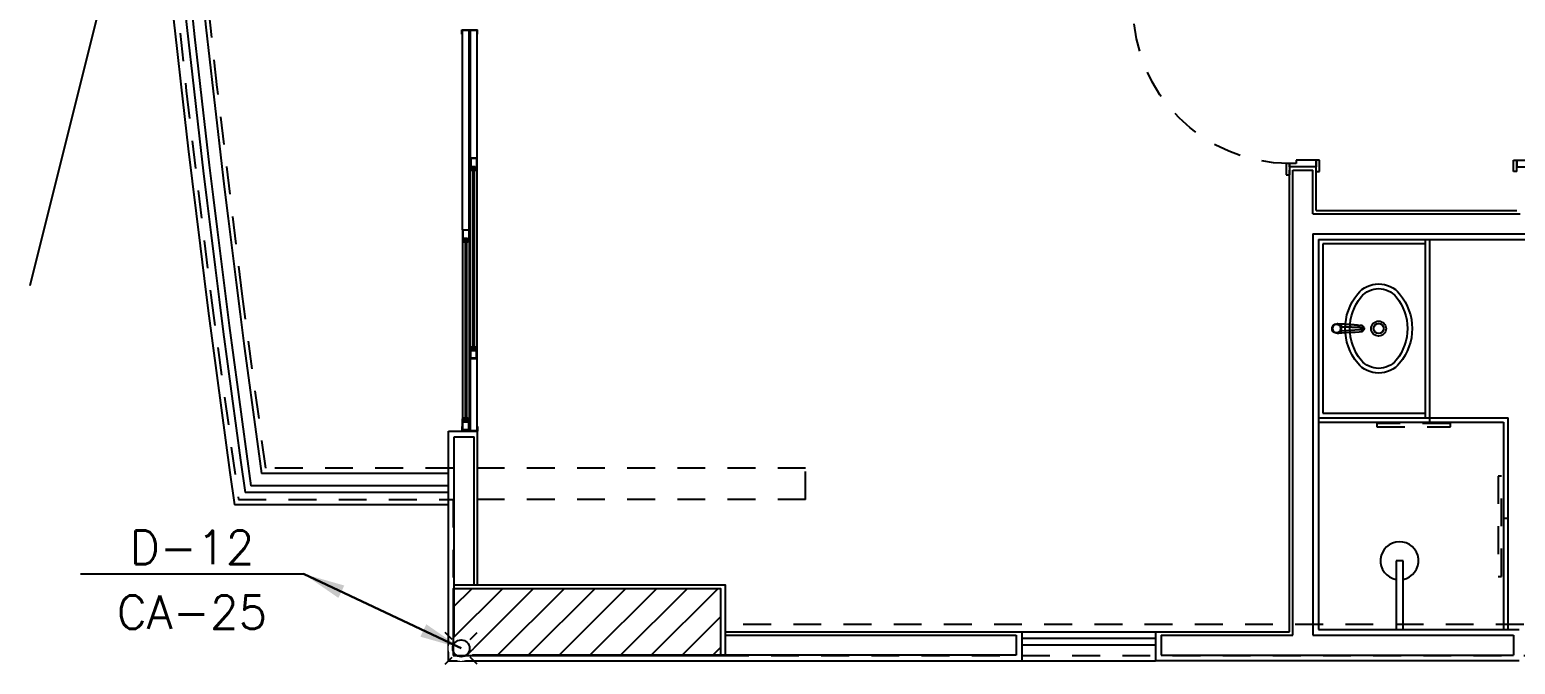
# Model space of a CAD drawing. Header units: millimetres. Extents: x 188.6 to 263.2, y 40.1 to 120.1.
# Drawn here: x 188.66 to 195.32, y 99.75 to 102.6 of the extents above; entities that cross this region are included whole.
import ezdxf
from ezdxf.enums import TextEntityAlignment as Align

# ---------------------------------------------------------------- set-up
doc = ezdxf.new("R2010")
doc.units = ezdxf.units.MM
doc.set_wipeout_variables(frame=1)
doc.linetypes.add('HIDDEN2', pattern=[0.1875, 0.125, -0.0625])
doc.linetypes.add('XREF-TIPO$0$HIDDEN2', pattern=[0.1875, 0.125, -0.0625])
for name, color, linetype in [('ARQ', 8, 'Continuous'), ('ESTR-PILARES', 11, 'Continuous'), ('ESTR-VIGAS', 11, 'HIDDEN2'), ('ESTRUTURA', 7, 'Continuous'), ('SPDA-COL', 7, 'Continuous'), ('SPDA-D', 164, 'Continuous')]:
    doc.layers.add(name, color=color, linetype=linetype)
doc.styles.add('60-75', font='romans.shx', dxfattribs={"height": 0.12})
doc.styles.add('ROMANS', font='ROMANS.SHX', dxfattribs={"height": 0.15})
doc.dimstyles.new('IND75', dxfattribs={"dimtxt": 0.15, "dimasz": 0.1875, "dimexe": 0.15, "dimexo": 0, "dimgap": 0.1, "dimtad": 1, "dimzin": 10, "dimdsep": 46, "dimtxsty": '60-75', "dimcen": 0, "dimclrd": 256, "dimclre": 1, "dimclrt": 256, "dimadec": 0, "dimazin": 0, "dimtfac": 1, "dimtix": 1, "dimtmove": 2, "dimatfit": 3, "dimfxl": 0.15, "dimtolj": 1, "dimtzin": 6, "dimarcsym": 0})

# ---------------------------------------------------------------- blocks, each defined once
blk = doc.blocks.new('XREF-TIPO$0$CHUVEIRO')
at = {"color": 0}
for p, q in [((216.39, 104.5817), (216.39, 104.8912)), ((216.39, 104.8912), (216.42, 104.8912)), ((216.42, 104.8912), (216.42, 104.5817)), ((216.39, 104.5817), (216.42, 104.5817))]:
    blk.add_line(p, q, dxfattribs=at)
at = {"color": 0, "extrusion": (0, 0, -1)}
blk.add_ellipse((216.4058, 104.8916), major_axis=(-0.0851, 0), ratio=1, start_param=4.898771, end_param=10.827741, dxfattribs=at)
blk = doc.blocks.new('XREF-TIPO$0$L59_p')
at = {"color": 252}
blk.add_lwpolyline([(0.1556, 0.0941, 0.358974), (-0.1556, 0.0941, 0.471698), (-0.1556, -0.0941, 0.358974), (0.1556, -0.0941, 0.471698)], format="xyb", close=True, dxfattribs=at)
for points in [[(0.1422, 0.0779, 0.358974), (-0.1422, 0.0779, 0.471698), (-0.1422, -0.0779, 0.358974), (0.1422, -0.0779, 0.471698)], [(0, 0.0225, 1), (0, -0.0225, 1)]]:
    blk.add_lwpolyline(points, format="xyb", close=True)
blk.add_lwpolyline([(0.0335, 0, 336.274616), (0.0335, -0.0004)], format="xyb")
blk = doc.blocks.new('XREF-TIPO$0$1198c35_p')
for p, q in [((-0.0114, 0.0111), (-0.0114, 0.0115)), ((-0.0114, 0.0111), (-0.0114, 0.0111)), ((0.0297, 0.0128), (0.0297, 0.0128)), ((0.0297, 0.0126), (0.0297, 0.0127)), ((0.004, -0.0054), (0.004, -0.0073)), ((0.004, -0.0054), (0.0141, -0.0054)), ((0.0141, -0.0073), (0.004, -0.0073)), ((0.0141, -0.0054), (0.0141, -0.0073)), ((0.0054, -0.0974), (0.0128, -0.0974)), ((0.0061, -0.1075), (0.0121, -0.1075)), ((0.0226, -0.0968), (0.0226, -0.097))]:
    blk.add_line(p, q)
for points in [[(-0.0077, -0.0516, 0), (-0.0078, -0.0508, 0), (-0.0078, -0.0496, 0), (-0.0079, -0.0488, 0), (-0.008, -0.0479, 0), (-0.008, -0.0476, 0), (-0.008, -0.0474, 0), (-0.008, -0.0471, 0), (-0.008, -0.0468, 0), (-0.008, -0.0466, 0), (-0.0081, -0.0463, 0), (-0.0082, -0.0435, 0), (-0.0084, -0.0409, 0), (-0.0086, -0.0384, 0), (-0.0087, -0.0361, 0), (-0.0088, -0.0347, 0), (-0.0089, -0.033, 0), (-0.009, -0.0313, 0), (-0.0091, -0.0297, 0), (-0.0092, -0.0281, 0), (-0.0094, -0.0246, 0), (-0.0096, -0.0211, 0), (-0.0098, -0.0177, 0), (-0.01, -0.0141, 0), (-0.0104, -0.0076, 0), (-0.0108, -0.0012, 0), (-0.0111, 0.005, 0), (-0.0114, 0.0111, 0)], [(-0.0088, -0.0025, 0), (-0.0096, 0.0002, 0), (-0.0102, 0.003, 0), (-0.0109, 0.0065, 0), (-0.0112, 0.0086, 0), (-0.0113, 0.0098, 0), (-0.0114, 0.0105, 0), (-0.0114, 0.0108, 0), (-0.0114, 0.0108, 0), (-0.0114, 0.0109, 0), (-0.0114, 0.011, 0), (-0.0114, 0.011, 0), (-0.0114, 0.0111, 0), (-0.0114, 0.0111, 0), (-0.0114, 0.0111, 0), (-0.0114, 0.0111, 0), (-0.0114, 0.0111, 0), (-0.0114, 0.0111, 0)], [(-0.0086, 0.0036, 0), (-0.0081, 0.0025, 0), (-0.0079, 0.0012, 0), (-0.008, -0.0002, 0), (-0.0084, -0.0016, 0), (-0.0088, -0.0025, 0)], [(-0.0086, 0.0036, 0), (-0.0082, 0.0029, 0), (-0.0075, 0.0019, 0), (-0.0067, 0.001, 0), (-0.0058, 0, 0), (-0.0047, -0.0009, 0), (-0.0035, -0.0019, 0), (-0.0023, -0.0027, 0), (-0.0014, -0.0033, 0), (-0.0005, -0.0037, 0), (0.0005, -0.0042, 0), (0.0014, -0.0046, 0)], [(0.0194, -0.0033, 0), (0.0205, -0.0026, 0), (0.022, -0.0016, 0), (0.0233, -0.0004, 0), (0.0242, 0.0004, 0), (0.0251, 0.0013, 0), (0.0257, 0.0022, 0), (0.0264, 0.0031, 0), (0.027, 0.0042, 0), (0.0277, 0.0053, 0)], [(0.0279, 0.0002, 0), (0.0277, -0.0007, 0), (0.0274, -0.0016, 0), (0.0271, -0.0024, 0), (0.0267, -0.0032, 0), (0.0264, -0.0037, 0), (0.026, -0.0042, 0), (0.0258, -0.0045, 0), (0.0255, -0.0047, 0), (0.0252, -0.005, 0), (0.0248, -0.0052, 0), (0.0244, -0.0054, 0), (0.0242, -0.0055, 0), (0.0239, -0.0056, 0), (0.0236, -0.0057, 0), (0.0232, -0.0058, 0), (0.0227, -0.0059, 0), (0.0221, -0.006, 0), (0.0217, -0.006, 0), (0.0213, -0.0061, 0), (0.0209, -0.0062, 0), (0.0208, -0.0063, 0), (0.0206, -0.0063, 0), (0.0204, -0.0064, 0), (0.0203, -0.0065, 0)], [(0.0297, 0.0125, 0), (0.0285, -0.0088, 0), (0.0273, -0.0301, 0), (0.0259, -0.0514, 0), (0.0247, -0.0689, 0), (0.0234, -0.0865, 0), (0.0227, -0.0952, 0), (0.0226, -0.0962, 0), (0.0226, -0.0966, 0), (0.0226, -0.0968, 0)], [(0.0277, 0.0053, 0), (0.0273, 0.0042, 0), (0.0272, 0.0029, 0), (0.0274, 0.0015, 0), (0.0279, 0.0002, 0)], [(0.0297, 0.0125, 0), (0.0297, 0.0125, 0), (0.0297, 0.0125, 0), (0.0297, 0.0125, 0), (0.0297, 0.0125, 0), (0.0297, 0.0125, 0), (0.0297, 0.0125, 0), (0.0297, 0.0125, 0), (0.0297, 0.0124, 0), (0.0297, 0.0124, 0), (0.0297, 0.0123, 0), (0.0296, 0.0123, 0), (0.0296, 0.0121, 0), (0.0296, 0.0112, 0), (0.0295, 0.0103, 0), (0.0291, 0.0066, 0), (0.0285, 0.0029, 0), (0.0279, 0.0002, 0)], [(0.0011, -0.0071, 0), (0.0011, -0.0071, 0), (0.001, -0.0071, 0), (0.0008, -0.0071, 0), (0.0006, -0.0071, 0), (0.0003, -0.0071, 0), (0, -0.0071, 0), (-0.0008, -0.0073, 0), (-0.0016, -0.0074, 0), (-0.0021, -0.0075, 0), (-0.0027, -0.0075, 0), (-0.003, -0.0076, 0), (-0.0034, -0.0076, 0), (-0.0037, -0.0076, 0), (-0.004, -0.0075, 0), (-0.0042, -0.0075, 0), (-0.0045, -0.0074, 0), (-0.0048, -0.0074, 0), (-0.0051, -0.0073, 0), (-0.0055, -0.0071, 0), (-0.0059, -0.0069, 0), (-0.0061, -0.0067, 0), (-0.0064, -0.0066, 0), (-0.0067, -0.0062, 0), (-0.0071, -0.0059, 0), (-0.0074, -0.0055, 0), (-0.0077, -0.0051, 0), (-0.008, -0.0044, 0), (-0.0084, -0.0037, 0), (-0.0086, -0.0031, 0), (-0.0088, -0.0025, 0)], [(-0.0058, -0.0785, 0), (-0.0059, -0.0776, 0), (-0.0059, -0.0772, 0), (-0.006, -0.0767, 0), (-0.006, -0.0762, 0), (-0.006, -0.0756, 0), (-0.0061, -0.0751, 0), (-0.0061, -0.0748, 0), (-0.0061, -0.0745, 0), (-0.0061, -0.0742, 0), (-0.0063, -0.0726, 0), (-0.0064, -0.0709, 0), (-0.0065, -0.0691, 0), (-0.0066, -0.0672, 0), (-0.0068, -0.0652, 0), (-0.0069, -0.0632, 0), (-0.007, -0.0614, 0), (-0.0072, -0.0597, 0), (-0.0073, -0.0579, 0), (-0.0074, -0.0561, 0), (-0.0074, -0.0556, 0), (-0.0075, -0.0551, 0), (-0.0075, -0.0549, 0), (-0.0075, -0.0548, 0), (-0.0075, -0.0547, 0), (-0.0075, -0.0544, 0), (-0.0076, -0.054, 0), (-0.0076, -0.0534, 0), (-0.0076, -0.0527, 0), (-0.0077, -0.0518, 0), (-0.0077, -0.0516, 0)], [(0.0011, -0.0071, 0), (0.0012, -0.0103, 0), (0.0013, -0.0136, 0), (0.0014, -0.0172, 0), (0.0015, -0.021, 0), (0.0016, -0.0245, 0), (0.0017, -0.0281, 0), (0.0017, -0.0293, 0), (0.0017, -0.0303, 0), (0.0017, -0.0312, 0), (0.0017, -0.0322, 0), (0.0018, -0.0332, 0), (0.0019, -0.0389, 0), (0.002, -0.0445, 0), (0.002, -0.0456, 0), (0.002, -0.0467, 0), (0.002, -0.0478, 0), (0.0021, -0.049, 0), (0.0021, -0.0501, 0), (0.0021, -0.0512, 0), (0.0021, -0.0523, 0), (0.0022, -0.0534, 0), (0.0023, -0.0572, 0), (0.0024, -0.0609, 0), (0.0025, -0.0645, 0), (0.0026, -0.0679, 0), (0.0027, -0.0708, 0), (0.0028, -0.0735, 0), (0.0028, -0.0742, 0), (0.0028, -0.0749, 0), (0.0029, -0.0756, 0), (0.0029, -0.0763, 0), (0.0029, -0.077, 0), (0.0029, -0.0777, 0), (0.003, -0.0798, 0), (0.0031, -0.0818, 0), (0.0032, -0.0839, 0), (0.0033, -0.0859, 0), (0.0035, -0.0879, 0), (0.0036, -0.0898, 0), (0.0036, -0.0902, 0), (0.0036, -0.0906, 0), (0.0036, -0.091, 0), (0.0037, -0.0914, 0), (0.0037, -0.0917, 0), (0.0037, -0.0921, 0), (0.0037, -0.0925, 0), (0.0038, -0.0929, 0), (0.0038, -0.0933, 0), (0.0038, -0.0936, 0), (0.0038, -0.0939, 0), (0.0039, -0.0942, 0), (0.0039, -0.0944, 0), (0.0039, -0.0946, 0), (0.0039, -0.0948, 0), (0.004, -0.095, 0), (0.004, -0.0952, 0), (0.0041, -0.0953, 0), (0.0041, -0.0955, 0), (0.0042, -0.0956, 0), (0.0043, -0.096, 0), (0.0045, -0.0963, 0), (0.0047, -0.0966, 0), (0.0049, -0.0969, 0), (0.0051, -0.0971, 0), (0.0054, -0.0974, 0)], [(0.0128, -0.0974, 0), (0.0131, -0.0971, 0), (0.0134, -0.0967, 0), (0.0136, -0.0964, 0), (0.0138, -0.096, 0), (0.014, -0.0957, 0), (0.0141, -0.0954, 0), (0.0143, -0.0948, 0), (0.0144, -0.0943, 0), (0.0144, -0.0937, 0), (0.0144, -0.0931, 0), (0.0151, -0.0844, 0), (0.0164, -0.0669, 0), (0.0176, -0.0494, 0), (0.019, -0.028, 0), (0.0203, -0.0065, 0)], [(0.0203, -0.0065, 0), (0.0188, -0.0069, 0), (0.0173, -0.0071, 0), (0.0157, -0.0072, 0), (0.0141, -0.0073, 0)], [(0.0194, -0.0033, 0), (0.0199, -0.0051, 0), (0.0203, -0.0065, 0)], [(-0.0039, -0.0992, 0), (-0.004, -0.0989, 0), (-0.0041, -0.0984, 0), (-0.0042, -0.0979, 0), (-0.0043, -0.0976, 0), (-0.0043, -0.0975, 0), (-0.0043, -0.0975, 0), (-0.0043, -0.0975, 0), (-0.0043, -0.0974, 0), (-0.0043, -0.0974, 0), (-0.0043, -0.0974, 0), (-0.0043, -0.0974, 0), (-0.0043, -0.0974, 0), (-0.0043, -0.0974, 0), (-0.0043, -0.0974, 0), (-0.0043, -0.0974, 0), (-0.0045, -0.0962, 0), (-0.0045, -0.0954, 0), (-0.0046, -0.0947, 0), (-0.0046, -0.0939, 0), (-0.0047, -0.0932, 0), (-0.0048, -0.0925, 0), (-0.0048, -0.0918, 0), (-0.0049, -0.0913, 0), (-0.0049, -0.0907, 0), (-0.0049, -0.0902, 0), (-0.005, -0.0897, 0)], [(-0.0002, -0.1049, 0), (-0.001, -0.1041, 0), (-0.0018, -0.1032, 0), (-0.0024, -0.1023, 0), (-0.003, -0.1014, 0), (-0.0033, -0.1007, 0), (-0.0036, -0.1001, 0), (-0.0038, -0.0994, 0), (-0.0039, -0.0992, 0)], [(0.0054, -0.0974, 0), (0.005, -0.0977, 0), (0.0047, -0.0981, 0), (0.0043, -0.0985, 0), (0.0039, -0.099, 0), (0.0035, -0.0994, 0), (0.0032, -0.0998, 0), (0.0028, -0.1003, 0), (0.0024, -0.1007, 0), (0.0021, -0.1011, 0), (0.0017, -0.1015, 0), (0.0014, -0.1019, 0), (0.0011, -0.1023, 0), (0.0009, -0.1027, 0), (0.0006, -0.103, 0), (0.0004, -0.1034, 0), (0.0002, -0.1036, 0), (0.0001, -0.1039, 0), (-0.0001, -0.1041, 0), (-0.0002, -0.1043, 0), (-0.0002, -0.1045, 0), (-0.0003, -0.1046, 0), (-0.0003, -0.1048, 0), (-0.0003, -0.1048, 0), (-0.0002, -0.1049, 0)], [(0.0061, -0.1075, 0), (0.0047, -0.1075, 0), (0.0033, -0.1071, 0), (0.0021, -0.1066, 0), (0.0015, -0.1063, 0)], [(0.0059, -0.1082, 0), (0.0056, -0.1081, 0), (0.005, -0.1079, 0), (0.0045, -0.1078, 0), (0.004, -0.1076, 0), (0.0036, -0.1074, 0), (0.003, -0.1071, 0), (0.0025, -0.1069, 0), (0.0021, -0.1066, 0)], [(0.0054, -0.0974, 0), (0.0054, -0.0981, 0), (0.0055, -0.0988, 0), (0.0055, -0.0996, 0), (0.0056, -0.1003, 0), (0.0056, -0.101, 0), (0.0057, -0.1016, 0), (0.0057, -0.1023, 0), (0.0057, -0.103, 0), (0.0058, -0.1036, 0), (0.0058, -0.1042, 0), (0.0059, -0.1046, 0), (0.0059, -0.105, 0), (0.0059, -0.1054, 0), (0.0059, -0.1058, 0), (0.006, -0.1063, 0), (0.006, -0.1066, 0), (0.006, -0.1069, 0), (0.0061, -0.1072, 0), (0.0061, -0.1074, 0), (0.0061, -0.1075, 0)], [(0.0061, -0.1075, 0), (0.0064, -0.1077, 0), (0.0069, -0.1079, 0), (0.0072, -0.1081, 0), (0.0074, -0.1081, 0), (0.0077, -0.1082, 0), (0.0078, -0.1082, 0), (0.0079, -0.1083, 0), (0.008, -0.1083, 0), (0.0081, -0.1083, 0)], [(0.0081, -0.1083, 0), (0.0071, -0.1083, 0), (0.007, -0.1083, 0)], [(0.007, -0.1083, 0), (0.008, -0.1084, 0), (0.0088, -0.1085, 0), (0.0095, -0.1084, 0), (0.0103, -0.1084, 0), (0.011, -0.1084, 0)], [(0.0081, -0.1083, 0), (0.0082, -0.1083, 0), (0.0084, -0.1084, 0), (0.0085, -0.1084, 0), (0.0086, -0.1084, 0), (0.0087, -0.1084, 0), (0.0088, -0.1084, 0), (0.0089, -0.1084, 0), (0.0089, -0.1084, 0), (0.0089, -0.1084, 0), (0.009, -0.1084, 0), (0.009, -0.1084, 0), (0.0091, -0.1084, 0), (0.0091, -0.1084, 0), (0.0092, -0.1084, 0), (0.0092, -0.1084, 0), (0.0093, -0.1084, 0), (0.0094, -0.1084, 0), (0.0095, -0.1084, 0), (0.0096, -0.1084, 0), (0.0098, -0.1083, 0), (0.0101, -0.1083, 0)], [(0.0101, -0.1083, 0), (0.0102, -0.1083, 0), (0.0103, -0.1082, 0), (0.0104, -0.1082, 0), (0.0107, -0.1082, 0), (0.0109, -0.1081, 0), (0.0111, -0.108, 0), (0.0114, -0.1079, 0), (0.0116, -0.1078, 0), (0.0121, -0.1075, 0)], [(0.011, -0.1084, 0), (0.0101, -0.1083, 0)], [(0.0121, -0.1075, 0), (0.0121, -0.1074, 0), (0.0121, -0.1072, 0), (0.0121, -0.107, 0), (0.0121, -0.1068, 0), (0.0122, -0.1065, 0), (0.0122, -0.1061, 0), (0.0122, -0.1057, 0), (0.0123, -0.1052, 0), (0.0123, -0.1047, 0), (0.0123, -0.1042, 0), (0.0124, -0.1036, 0), (0.0124, -0.103, 0), (0.0125, -0.1024, 0), (0.0125, -0.102, 0), (0.0125, -0.1013, 0), (0.0126, -0.1005, 0), (0.0126, -0.0998, 0), (0.0127, -0.0991, 0), (0.0127, -0.0986, 0), (0.0127, -0.098, 0), (0.0128, -0.0974, 0)], [(0.0121, -0.1075, 0), (0.0135, -0.1075, 0), (0.0148, -0.1071, 0), (0.0161, -0.1066, 0), (0.0166, -0.1063, 0)], [(0.0128, -0.0974, 0), (0.0138, -0.0984, 0), (0.0147, -0.0995, 0), (0.0156, -0.1005, 0), (0.0164, -0.1015, 0), (0.0171, -0.1025, 0), (0.0177, -0.1033, 0), (0.0181, -0.1039, 0), (0.0183, -0.1044, 0), (0.0184, -0.1048, 0), (0.0184, -0.1049, 0)], [(0.0184, -0.1049, 0), (0.018, -0.1053, 0), (0.0176, -0.1056, 0), (0.0172, -0.1059, 0), (0.0171, -0.106, 0), (0.017, -0.1061, 0), (0.0169, -0.1061, 0), (0.0168, -0.1062, 0), (0.0167, -0.1062, 0), (0.0167, -0.1062, 0), (0.0166, -0.1063, 0), (0.0166, -0.1063, 0), (0.0166, -0.1063, 0), (0.0166, -0.1063, 0)], [(0.0222, -0.0989, 0), (0.0222, -0.0989, 0), (0.0219, -0.0997, 0), (0.0215, -0.1006, 0), (0.0211, -0.1014, 0), (0.0206, -0.1024, 0), (0.0199, -0.1033, 0), (0.0192, -0.1041, 0), (0.0184, -0.1049, 0)], [(0.0226, -0.097, 0), (0.0226, -0.097, 0), (0.0225, -0.0975, 0), (0.0224, -0.0979, 0), (0.0223, -0.0984, 0), (0.0222, -0.0989, 0), (0.0222, -0.0989, 0)]]:
    blk.add_polyline3d(points)
blk.add_circle((0.0091, 0.0144), 0.0191)
for centre, radius, start, end in [((0.0091, 0.0144), 0.0207, 0, 211.20826), ((0.0091, 0.0144), 0.0204, 284.46664, 255.53336), ((0.0091, 0.0144), 0.0195, 0, 180), ((0.0091, 0.0144), 0.0195, 180, 0), ((0.0091, 0.0144), 0.0195, 180, 270), ((0.0091, 0.0144), 0.0195, 270, 0), ((0.0091, 0.0144), 0.0207, 334.10447, 0), ((-0.568, 0.0551), 0.5726, 353.75954, 354.01498), ((0.0039, 0.0193), 0.0265, 264.04055, 270.13401), ((0.009, 0.0145), 0.0205, 248.47374, 255.93241), ((0.0092, 0.0145), 0.0205, 284.0619, 300.00272), ((3.0095, 0.1438), 3.0235, 184.21554, 184.42916), ((0.0089, -0.095), 0.0135, 227.24072, 236.8896), ((0.0083, -0.0975), 0.0109, 257.22833, 263.09632), ((0.0098, -0.0976), 0.0109, 276.44562, 282.36143), ((0.0092, -0.0949), 0.0136, 282.40009, 303.03323)]:
    blk.add_arc(centre, radius, start, end)
blk = doc.blocks.new('XREF-TIPO$0$A$C2D591F4F')
at = {"color": 0}
blk.add_blockref('XREF-TIPO$0$L59_p', (0.2, 0.209), dxfattribs=at)
at = {"color": 0, "rotation": 180}
blk.add_blockref('XREF-TIPO$0$1198c35_p', (0.2091, 0.035), dxfattribs=at)
blk = doc.blocks.new('XREF-TIPO$0$PORTA 70')
at = {"color": 0}
for p, q in [((36.2665, 23.8835), (36.2815, 23.8835)), ((36.2665, 23.8335), (36.2665, 23.8835)), ((36.2815, 23.8335), (36.2815, 23.8835)), ((36.2815, 23.8485), (36.2815, 23.8335)), ((36.4015, 23.8485), (36.2815, 23.8485)), ((36.4015, 23.8685), (36.4165, 23.8685)), ((36.4015, 23.8685), (36.4015, 23.8185)), ((36.4015, 23.8185), (36.4015, 23.8485)), ((36.4165, 23.8685), (36.4165, 23.8185)), ((36.2815, 23.8335), (36.2665, 23.8335)), ((36.3115, 23.8335), (36.2815, 23.8335)), ((36.3115, 23.8185), (36.3115, 23.8335)), ((36.4015, 23.8185), (36.3115, 23.8185)), ((36.4165, 23.8185), (36.4015, 23.8185)), ((36.2665, 23.0835), (36.2665, 23.1335)), ((36.2815, 23.1335), (36.3115, 23.1335)), ((36.2815, 23.0835), (36.2815, 23.1335)), ((36.2815, 23.1185), (36.4015, 23.1185)), ((36.3115, 23.1485), (36.4015, 23.1485)), ((36.3115, 23.1335), (36.3115, 23.1485)), ((36.4015, 23.1485), (36.4165, 23.1485)), ((36.4015, 23.1185), (36.4015, 23.1485)), ((36.4015, 23.1485), (36.4015, 23.0985)), ((36.4165, 23.1485), (36.4165, 23.0985)), ((36.2815, 23.0835), (36.2665, 23.0835)), ((36.4165, 23.0985), (36.4015, 23.0985))]:
    blk.add_line(p, q, dxfattribs=at)
blk.add_lwpolyline([(36.2815, 23.1635), (36.2815, 23.1335), (35.5815, 23.1335), (35.5815, 23.1635)], close=True, dxfattribs=at)
at = {"color": 0, "linetype": 'XREF-TIPO$0$HIDDEN2'}
blk.add_arc((36.2815, 23.1335), 0.7, 90, 180, dxfattribs=at)
blk = doc.blocks.new('XREF-TIPO$0$A$C491F7D64-flat-1')
for p, q in [((-0.057, 0.03), (-0.005, 0.03)), ((-0.057, 0.03), (-0.057, 0)), ((-0.055, 0.028), (-0.019, 0.028)), ((-0.055, 0.002), (-0.055, 0.028)), ((-0.055, 0.002), (-0.007, 0.002)), ((-0.019, 0.028), (-0.019, 0.008)), ((-0.007, 0.008), (-0.019, 0.008)), ((-0.017, 0.03), (-0.017, 0.02)), ((-0.005, 0.02), (-0.017, 0.02)), ((-0.017, 0.02), (-0.017, 0.01)), ((-0.005, 0.01), (-0.017, 0.01)), ((-0.005, 0.0195), (-0.0165, 0.0195)), ((0, 0.0185), (-0.0165, 0.0185)), ((0, 0.0115), (-0.0165, 0.0115)), ((-0.005, 0.0105), (-0.0165, 0.0105)), ((-0.015, 0.028), (-0.015, 0.022)), ((-0.015, 0.028), (-0.007, 0.028)), ((-0.007, 0.022), (-0.015, 0.022)), ((-0.007, 0.028), (-0.007, 0.022)), ((-0.007, 0.008), (-0.007, 0.002)), ((-0.005, 0.03), (-0.005, 0.02)), ((-0.005, 0.01), (-0.005, 0)), ((-0.0045, 0.02), (-0.0045, 0.025)), ((-0.0045, 0.01), (-0.0045, 0.005)), ((0, 0.02), (0, 0.0185)), ((0, 0.01), (0, 0.0115)), ((-0.057, 0), (-0.005, 0)), ((-0.055, 0), (-0.055, 0))]:
    blk.add_line(p, q)
for centre, radius, start, end in [((-0.0165, 0.019), 0.0005, 90, 270), ((-0.0165, 0.011), 0.0005, 90, 270), ((-0.005, 0.02), 0.0005, 270, 0), ((-0.005, 0.01), 0.0005, 0, 90), ((-0.005, 0.02), 0.005, 0, 84.26083), ((-0.005, 0.01), 0.005, 275.73917, 0)]:
    blk.add_arc(centre, radius, start, end)
blk = doc.blocks.new('XREF-TIPO$0$A$C70231090-flat-1')
for p, q in [((-0.055, 0.02), (-0.055, 0.0185)), ((-0.055, 0.0185), (-0.0385, 0.0185)), ((-0.055, 0.0115), (-0.0385, 0.0115)), ((-0.055, 0.01), (-0.055, 0.0115)), ((-0.0505, 0.02), (-0.0505, 0.025)), ((-0.0505, 0.01), (-0.0505, 0.005)), ((0, 0.03), (-0.05, 0.03)), ((-0.05, 0.03), (-0.05, 0.02)), ((-0.05, 0.02), (-0.038, 0.02)), ((-0.05, 0.0195), (-0.0385, 0.0195)), ((-0.05, 0.0105), (-0.0385, 0.0105)), ((-0.05, 0.01), (-0.05, 0)), ((-0.05, 0.01), (-0.038, 0.01)), ((-0.04, 0.028), (-0.048, 0.028)), ((-0.048, 0.028), (-0.048, 0.022)), ((-0.048, 0.022), (-0.04, 0.022)), ((-0.048, 0.008), (-0.036, 0.008)), ((-0.048, 0.008), (-0.048, 0.002)), ((-0.002, 0.002), (-0.048, 0.002)), ((-0.04, 0.028), (-0.04, 0.022)), ((-0.038, 0.03), (-0.038, 0.02)), ((-0.038, 0.02), (-0.038, 0.01)), ((-0.002, 0.028), (-0.036, 0.028)), ((-0.036, 0.028), (-0.036, 0.008)), ((-0.002, 0.019), (-0.002, 0.028)), ((-0.002, 0.002), (-0.002, 0.019)), ((-0.002, 0.019), (-0.002, 0.019)), ((0, 0.017), (0, 0.03)), ((0, 0.002), (0, 0.017)), ((0, 0.017), (0, 0.017)), ((0, 0), (0, 0.002)), ((0, 0.002), (0, 0.002)), ((0, 0), (-0.05, 0))]:
    blk.add_line(p, q)
for centre, radius, start, end in [((-0.05, 0.02), 0.005, 95.73917, 180), ((-0.05, 0.01), 0.005, 180, 264.26083), ((-0.05, 0.02), 0.0005, 180, 270), ((-0.05, 0.01), 0.0005, 90, 180), ((-0.0385, 0.019), 0.0005, 270, 90), ((-0.0385, 0.011), 0.0005, 270, 90)]:
    blk.add_arc(centre, radius, start, end)
blk = doc.blocks.new('XREF-TIPO$0$A$C491F7D64-flat-2')
for p, q in [((-0.057, 0.03), (-0.005, 0.03)), ((-0.057, 0.03), (-0.057, 0)), ((-0.055, 0.028), (-0.019, 0.028)), ((-0.055, 0.002), (-0.055, 0.028)), ((-0.055, 0.002), (-0.007, 0.002)), ((-0.019, 0.028), (-0.019, 0.008)), ((-0.007, 0.008), (-0.019, 0.008)), ((-0.017, 0.03), (-0.017, 0.02)), ((-0.005, 0.02), (-0.017, 0.02)), ((-0.017, 0.02), (-0.017, 0.01)), ((-0.005, 0.01), (-0.017, 0.01)), ((-0.005, 0.0195), (-0.0165, 0.0195)), ((0, 0.0185), (-0.0165, 0.0185)), ((0, 0.0115), (-0.0165, 0.0115)), ((-0.005, 0.0105), (-0.0165, 0.0105)), ((-0.015, 0.028), (-0.015, 0.022)), ((-0.015, 0.028), (-0.007, 0.028)), ((-0.007, 0.022), (-0.015, 0.022)), ((-0.007, 0.028), (-0.007, 0.022)), ((-0.007, 0.008), (-0.007, 0.002)), ((-0.005, 0.03), (-0.005, 0.02)), ((-0.005, 0.01), (-0.005, 0)), ((-0.0045, 0.02), (-0.0045, 0.025)), ((-0.0045, 0.01), (-0.0045, 0.005)), ((0, 0.02), (0, 0.0185)), ((0, 0.01), (0, 0.0115)), ((-0.057, 0), (-0.005, 0)), ((-0.055, 0), (-0.055, 0))]:
    blk.add_line(p, q)
for centre, radius, start, end in [((-0.0165, 0.019), 0.0005, 90, 270), ((-0.0165, 0.011), 0.0005, 90, 270), ((-0.005, 0.02), 0.0005, 270, 0), ((-0.005, 0.01), 0.0005, 0, 90), ((-0.005, 0.02), 0.005, 0, 84.26083), ((-0.005, 0.01), 0.005, 275.73917, 0)]:
    blk.add_arc(centre, radius, start, end)
blk = doc.blocks.new('XREF-TIPO$0$A$C491F7D64-flat-3')
for p, q in [((0, 0.02), (0, 0.0185)), ((0, 0.0185), (0.0165, 0.0185)), ((0, 0.01), (0, 0.0115)), ((0, 0.0115), (0.0165, 0.0115)), ((0.0045, 0.02), (0.0045, 0.025)), ((0.0045, 0.01), (0.0045, 0.005)), ((0.057, 0.03), (0.005, 0.03)), ((0.005, 0.03), (0.005, 0.02)), ((0.005, 0.02), (0.017, 0.02)), ((0.005, 0.0195), (0.0165, 0.0195)), ((0.005, 0.0105), (0.0165, 0.0105)), ((0.005, 0.01), (0.017, 0.01)), ((0.005, 0.01), (0.005, 0)), ((0.007, 0.028), (0.007, 0.022)), ((0.015, 0.028), (0.007, 0.028)), ((0.007, 0.022), (0.015, 0.022)), ((0.007, 0.008), (0.007, 0.002)), ((0.007, 0.008), (0.019, 0.008)), ((0.055, 0.002), (0.007, 0.002)), ((0.015, 0.028), (0.015, 0.022)), ((0.017, 0.03), (0.017, 0.02)), ((0.017, 0.02), (0.017, 0.01)), ((0.019, 0.028), (0.019, 0.008)), ((0.055, 0.028), (0.019, 0.028)), ((0.055, 0.002), (0.055, 0.028)), ((0.057, 0.03), (0.057, 0)), ((0.057, 0), (0.005, 0)), ((0.055, 0), (0.055, 0))]:
    blk.add_line(p, q)
for centre, radius, start, end in [((0.005, 0.02), 0.005, 95.73917, 180), ((0.005, 0.01), 0.005, 180, 264.26083), ((0.005, 0.02), 0.0005, 180, 270), ((0.005, 0.01), 0.0005, 90, 180), ((0.0165, 0.019), 0.0005, 270, 90), ((0.0165, 0.011), 0.0005, 270, 90)]:
    blk.add_arc(centre, radius, start, end)
blk = doc.blocks.new('XREF-TIPO$0$A$C6916644B-flat-1')
at = {"color": 0}
for p, q in [((0.02, 0.071), (0, 0.071)), ((0, 0.071), (0, 0)), ((0.002, 0.069), (0.002, 0.002)), ((0.002, 0.069), (0.02, 0.069)), ((0.8968, 0.068), (0.002, 0.068)), ((0.02, 0.071), (0.02, 0.069)), ((0.8988, 0.068), (1.7498, 0.068)), ((1.78, 0.071), (1.78, 0.069)), ((1.78, 0.071), (1.8, 0.071)), ((1.798, 0.069), (1.78, 0.069)), ((1.798, 0.069), (1.798, 0.002)), ((1.8, 0.071), (1.8, 0)), ((0.8968, 0.038), (0.002, 0.038)), ((0.002, 0.033), (1.798, 0.033)), ((0.002, 0.003), (1.798, 0.003)), ((0.002, 0.002), (0.02, 0.002)), ((0.02, 0), (0.02, 0.002)), ((0.6152, 0.021), (1.4372, 0.021)), ((0.6152, 0.015), (1.4372, 0.015)), ((0.6272, 0.033), (1.4252, 0.033)), ((0.6272, 0.003), (1.4252, 0.003)), ((0.8968, 0.038), (1.7498, 0.038)), ((0.9368, 0.056), (1.7568, 0.056)), ((0.9368, 0.05), (1.7568, 0.05)), ((1.78, 0), (1.78, 0.002)), ((1.7978, 0.002), (1.78, 0.002)), ((0.02, 0), (0, 0)), ((1.78, 0), (1.7998, 0))]:
    blk.add_line(p, q, dxfattribs=at)
for name, p in [('XREF-TIPO$0$A$C491F7D64-flat-1', (0.9538, 0.038)), ('XREF-TIPO$0$A$C491F7D64-flat-3', (1.7398, 0.038)), ('XREF-TIPO$0$A$C491F7D64-flat-2', (0.6322, 0.003)), ('XREF-TIPO$0$A$C70231090-flat-1', (1.4752, 0.003))]:
    blk.add_blockref(name, p, dxfattribs=at)
blk = doc.blocks.new('A$C1BFF5DEF')
at = {"layer": 'ARQ', "color": 8}
for p, q in [((-4.5797, -9.1551), (-4.5797, -7.0851)), ((-4.5647, -9.1701), (-4.5647, -7.0851)), ((-4.5647, -7.0851), (-4.4747, -7.0851)), ((-4.4747, -7.28), (-4.4747, -7.0851)), ((-4.4597, -7.265), (-4.4597, -7.0851)), ((-4.4747, -7.28), (-3.5447, -7.28)), ((-4.4597, -7.265), (-3.5597, -7.265)), ((-4.4747, -7.37), (-4.4747, -9.17)), ((-4.4746, -7.37), (-2.9246, -7.37)), ((-4.4497, -7.395), (-4.4497, -9.145)), ((-3.9697, -7.415), (-4.4297, -7.415)), ((-4.4297, -7.415), (-4.4297, -8.175)), ((-3.9697, -8.195), (-3.9697, -7.395)), ((-4.4297, -8.175), (-3.9697, -8.175)), ((-8.3497, -9.2849), (-8.3497, -8.2549)), ((-8.3497, -8.2549), (-8.2197, -8.2549)), ((-8.2197, -8.945), (-8.2197, -8.2549)), ((-8.3247, -9.2599), (-8.3247, -8.2799)), ((-8.3247, -8.2799), (-8.2347, -8.2799)), ((-8.2347, -8.945), (-8.2347, -8.2799)), ((-8.3497, -8.445), (-9.1881, -8.445)), ((-8.3497, -8.585), (-8.3497, -8.445)), ((-8.3497, -8.5), (-9.2359, -8.5)), ((-8.3497, -8.585), (-9.3097, -8.585)), ((-8.3497, -8.53), (-9.2619, -8.53)), ((-7.1097, -9.1551), (-4.5797, -9.1551)), ((-7.1097, -9.1701), (-5.8047, -9.1701)), ((-5.8047, -9.1701), (-5.8047, -9.2601)), ((-5.7797, -9.1551), (-5.7797, -9.2851)), ((-5.1797, -9.1551), (-5.1797, -9.2851)), ((-5.1547, -9.1701), (-4.5647, -9.1701)), ((-5.1547, -9.1701), (-5.1547, -9.2601)), ((-4.4747, -9.17), (-3.5747, -9.17)), ((-4.4497, -9.145), (-3.5497, -9.145)), ((-3.5747, -9.17), (-3.5747, -9.2601)), ((-8.3497, -9.2851), (-5.1797, -9.2851)), ((-5.8047, -9.2601), (-8.3247, -9.2601)), ((-3.5497, -9.2851), (-5.1797, -9.2851)), ((-5.1547, -9.2601), (-3.5747, -9.2601))]:
    blk.add_line(p, q, dxfattribs=at)
at = {"layer": 'ARQ', "color": 8, "linetype": 'Continuous'}
for p, q in [((-5.1797, -9.1848), (-5.7797, -9.1848)), ((-5.1797, -9.2148), (-5.7797, -9.2148))]:
    blk.add_line(p, q, dxfattribs=at)
at = {"layer": 'ARQ', "color": 8}
for points in [[(-10.228, -3.6033), (-9.728, -5.6033), (-10.228, -7.6033)], [(-4.4497, -7.395), (-2.9497, -7.395)], [(-3.9497, -8.215), (-3.9497, -7.395)], [(-4.4497, -8.195), (-3.5997, -8.195)], [(-4.4497, -8.215), (-3.6197, -8.215)], [(-3.6197, -8.215), (-3.6197, -9.145), (-3.5997, -9.145), (-3.5997, -8.195)], [(-3.6197, -8.645), (-3.5997, -8.645)], [(-8.3247, -8.945), (-7.1097, -8.945), (-7.1097, -9.2601)]]:
    blk.add_lwpolyline(points, dxfattribs=at)
at = {"layer": 'ARQ', "color": 8, "linetype": 'XREF-TIPO$0$HIDDEN2'}
for points in [[(-4.1879, -8.2359), (-3.8579, -8.2359), (-3.8579, -8.2209), (-4.1879, -8.2209)], [(-3.6445, -8.9064), (-3.6295, -8.9064), (-3.6295, -8.4564), (-3.6445, -8.4564)]]:
    blk.add_lwpolyline(points, close=True, dxfattribs=at)
at = {"layer": 'ARQ', "color": 8}
for radius, start, end in [(66.1415, 171.899467, 188.100485), (66.0865, 171.940842, 188.059109), (66.0565, 171.963438, 188.036513), (66.0015, 172.004914, 187.995038)]:
    blk.add_arc((56.1719, 0.735), radius, start, end, dxfattribs=at)
at = {"layer": 'ARQ', "color": 8, "extrusion": (0, 0, -1), "zscale": -1}
for name, p, rotation in [('XREF-TIPO$0$PORTA 70', (40.8612, 16.7784), 180), ('XREF-TIPO$0$A$C2D591F4F', (4.3887, -7.995), 90)]:
    blk.add_blockref(name, p, dxfattribs=dict(at, rotation=rotation))
at = {"layer": 'ARQ', "color": 8, "extrusion": (0, 0, -1), "xscale": -1, "zscale": -1, "rotation": 180}
blk.add_blockref('XREF-TIPO$0$PORTA 70', (-32.8418, 16.7784), dxfattribs=at)
at = {"layer": 'ARQ', "color": 8, "xscale": -1, "rotation": 90}
blk.add_blockref('XREF-TIPO$0$A$C6916644B-flat-1', (-8.2197, -6.4549), dxfattribs=at)
at = {"layer": 'ARQ', "color": 8, "extrusion": (0, 0, -1), "zscale": -1}
blk.add_blockref('XREF-TIPO$0$CHUVEIRO', (-212.3194, -113.7276), dxfattribs=at)
blk = doc.blocks.new('INDU')
at = {"color": 7}
blk.add_line((-0.005, 0), (0.005, 0), dxfattribs=at)
at = {"style": 'ROMANS'}
for tag, p in [('TQ-01', (0, 0.001189)), ('100', (0, -0.001718))]:
    blk.add_attdef(tag, text='', height=0.0015, dxfattribs=at).set_placement(p, align=Align.MIDDLE)
blk = doc.blocks.new('cap')
blk.add_wipeout([(0.0003, 0.075), (-0.0036, 0.0749), (-0.0076, 0.0746), (-0.0115, 0.0741), (-0.0153, 0.0734), (-0.0191, 0.0725), (-0.0229, 0.0714), (-0.0266, 0.0701), (-0.0302, 0.0686), (-0.0338, 0.067), (-0.0373, 0.0651), (-0.0406, 0.0631), (-0.0439, 0.0608), (-0.047, 0.0585), (-0.05, 0.0559), (-0.0528, 0.0532), (-0.0555, 0.0504), (-0.0581, 0.0474), (-0.0605, 0.0443), (-0.0627, 0.0411), (-0.0648, 0.0377), (-0.0667, 0.0343), (-0.0684, 0.0308), (-0.0699, 0.0271), (-0.0712, 0.0234), (-0.0724, 0.0197), (-0.0733, 0.0159), (-0.074, 0.012), (-0.0746, 0.0081), (-0.0749, 0.0042), (-0.075, 0.0003), (-0.0749, -0.0036), (-0.0746, -0.0076), (-0.0741, -0.0115), (-0.0734, -0.0153), (-0.0725, -0.0191), (-0.0714, -0.0229), (-0.0701, -0.0266), (-0.0686, -0.0302), (-0.067, -0.0338), (-0.0651, -0.0373), (-0.0631, -0.0406), (-0.0608, -0.0439), (-0.0585, -0.047), (-0.0559, -0.05), (-0.0532, -0.0528), (-0.0504, -0.0555), (-0.0474, -0.0581), (-0.0443, -0.0605), (-0.0411, -0.0627), (-0.0377, -0.0648), (-0.0343, -0.0667), (-0.0308, -0.0684), (-0.0271, -0.0699), (-0.0234, -0.0712), (-0.0197, -0.0724), (-0.0159, -0.0733), (-0.012, -0.074), (-0.0081, -0.0746), (-0.0042, -0.0749), (-0.0003, -0.075), (0.0036, -0.0749), (0.0076, -0.0746), (0.0115, -0.0741), (0.0153, -0.0734), (0.0191, -0.0725), (0.0229, -0.0714), (0.0266, -0.0701), (0.0302, -0.0686), (0.0338, -0.067), (0.0373, -0.0651), (0.0406, -0.0631), (0.0439, -0.0608), (0.047, -0.0585), (0.05, -0.0559), (0.0528, -0.0532), (0.0555, -0.0504), (0.0581, -0.0474), (0.0605, -0.0443), (0.0627, -0.0411), (0.0648, -0.0377), (0.0667, -0.0343), (0.0684, -0.0308), (0.0699, -0.0271), (0.0712, -0.0234), (0.0724, -0.0197), (0.0733, -0.0159), (0.074, -0.012), (0.0746, -0.0081), (0.0749, -0.0042), (0.075, -0.0003), (0.0749, 0.0036), (0.0746, 0.0076), (0.0741, 0.0115), (0.0734, 0.0153), (0.0725, 0.0191), (0.0714, 0.0229), (0.0701, 0.0266), (0.0686, 0.0302), (0.067, 0.0338), (0.0651, 0.0373), (0.0631, 0.0406), (0.0608, 0.0439), (0.0585, 0.047), (0.0559, 0.05), (0.0532, 0.0528), (0.0504, 0.0555), (0.0474, 0.0581), (0.0443, 0.0605), (0.0411, 0.0627), (0.0377, 0.0648), (0.0343, 0.0667), (0.0308, 0.0684), (0.0271, 0.0699), (0.0234, 0.0712), (0.0197, 0.0724), (0.0159, 0.0733), (0.012, 0.074), (0.0081, 0.0746), (0.0042, 0.0749)])
for p, q in [((-0.053, 0.053), (-0.0955, 0.0955)), ((0.053, 0.053), (0.0955, 0.0955)), ((-0.0955, -0.0955), (-0.053, -0.053)), ((0.0955, -0.0955), (0.053, -0.053))]:
    blk.add_line(p, q)
blk.add_circle((0, 0), 0.0504)
blk = doc.blocks.new('COBERTURA_29-09-2016')
at = {"layer": 'ESTR-PILARES', "linetype": 'Continuous'}
for p, q in [((-16.12, -7.756), (-15.899, -7.535)), ((-16.12, -7.6182), (-16.0368, -7.535)), ((-16.0611, -7.835), (-15.7611, -7.535)), ((-15.9232, -7.835), (-15.6232, -7.535)), ((-15.7853, -7.835), (-15.4853, -7.535)), ((-15.6474, -7.835), (-15.3474, -7.535)), ((-15.5095, -7.835), (-15.2095, -7.535)), ((-15.3716, -7.835), (-15.0716, -7.535)), ((-15.2338, -7.835), (-14.9338, -7.535)), ((-15.0959, -7.835), (-14.92, -7.6591)), ((-15.52, -7.685), (-15.52, -7.685)), ((-14.958, -7.835), (-14.92, -7.797))]:
    blk.add_line(p, q, dxfattribs=at)
blk.add_lwpolyline([(-16.12, -7.835), (-14.92, -7.835), (-14.92, -7.535), (-16.12, -7.535), (-16.12, -7.835)], dxfattribs=at)
at = {"layer": 'ESTR-VIGAS'}
blk.add_line((-14.54, -7.135), (-14.54, -6.995), dxfattribs=at)
for points in [[(-17.4165, -4.3733), (-17.3176, -5.3018)], [(-17.1784, -5.287), (-17.2773, -4.3585)], [(-17.3176, -5.3018), (-17.3175, -5.3028)], [(-17.3175, -5.3028), (-17.2056, -6.2298)], [(-17.0666, -6.213), (-17.1785, -5.286)], [(-17.1784, -5.287), (-17.1785, -5.286)], [(-17.2056, -6.2298), (-17.2055, -6.2308)], [(-17.2055, -6.2308), (-17.0833, -7.135)], [(-16.9609, -6.995), (-17.0667, -6.212)], [(-17.0666, -6.213), (-17.0667, -6.212)], [(-16.12, -6.995), (-16.9609, -6.995)], [(-14.54, -6.995), (-16.12, -6.995)], [(-17.0833, -7.135), (-16.12, -7.135)], [(-16.12, -7.135), (-16.12, -7.535)], [(-14.54, -7.135), (-16.12, -7.135)], [(-8.62, -7.695), (-14.92, -7.695)], [(-14.92, -7.835), (-8.6198, -7.835)]]:
    blk.add_lwpolyline(points, dxfattribs=at)

msp = doc.modelspace()

# ---------------------------------------------------------------- block references
at = {"layer": 'ARQ'}
msp.add_blockref('A$C1BFF5DEF', (198.8891, 109.0543), dxfattribs=at)

# ---------------------------------------------------------------- next in the draw order: block references
at = {"layer": 'SPDA-COL', "xscale": 100, "yscale": 100, "zscale": 100}
msp.add_blockref('INDU', (189.3888, 100.1593), dxfattribs=at).add_auto_attribs({'100': 'CA-25', 'TQ-01': 'D-12'})
at = {"layer": 'SPDA-D', "xscale": 0.75, "yscale": 0.75, "zscale": 0.75}
msp.add_blockref('cap', (190.5955, 99.8253), dxfattribs=at)

# ---------------------------------------------------------------- next in the draw order: block references
at = {"layer": 'ESTRUTURA'}
msp.add_blockref('COBERTURA_29-09-2016', (206.6802, 107.6277), dxfattribs=at)

# ---------------------------------------------------------------- next in the draw order: leaders
at = {"layer": 'SPDA-COL'}
for points in [[(190.5955, 99.8253), (189.8888, 100.1593)], [(189.8888, 100.1593), (190.5955, 99.8253)]]:
    msp.add_leader(points, dimstyle='IND75', dxfattribs=at)

doc.saveas('drawing.dxf')
